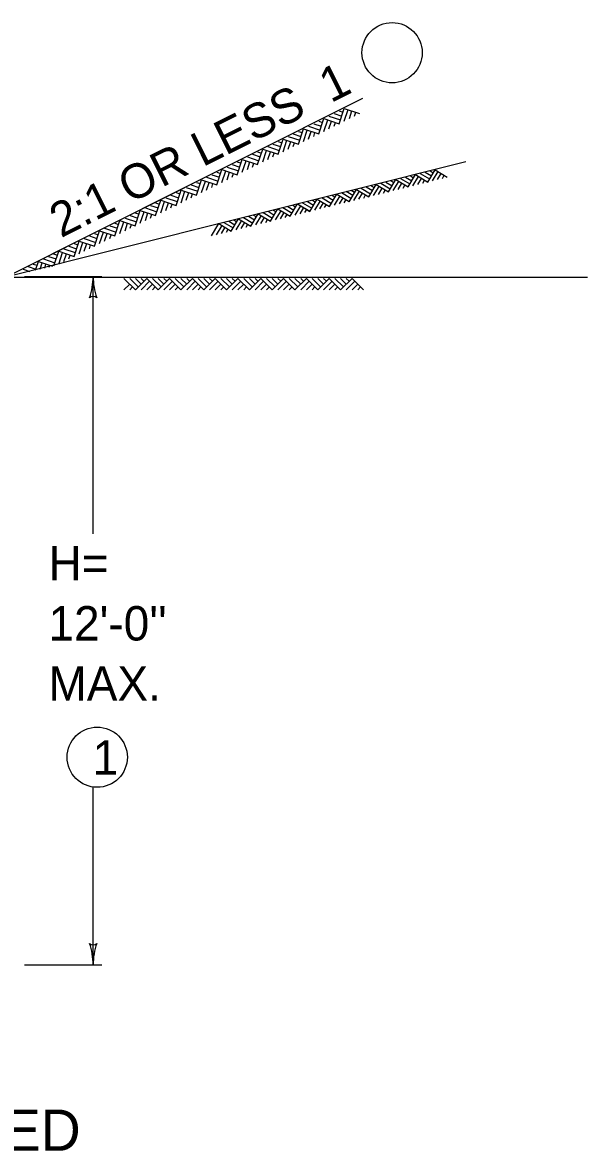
# Model space of a CAD drawing. Extents: x 997.6 to 1037.5, y 998.9 to 1022.9.
# Drawn here: x 1012.14 to 1015.43, y 1007.19 to 1013.75 of the extents above; entities that cross this region are included whole.
import ezdxf

# ---------------------------------------------------------------- set-up
doc = ezdxf.new("R2010")
doc.units = 0
doc.layers.add('Level 1', color=7, linetype='Continuous')

msp = doc.modelspace()

# ---------------------------------------------------------------- linework, layer by layer
at = {"layer": 'Level 1'}
for p, q in [((1012.0503, 1012.2759), (1014.1188, 1013.3102)), ((1013.9812, 1013.1628), (1014.0108, 1013.2518)), ((1014.0108, 1013.2518), (1014.0998, 1013.2221)), ((1013.8625, 1013.1036), (1013.8922, 1013.1924)), ((1013.8922, 1013.1924), (1013.9812, 1013.1628)), ((1013.8922, 1013.1184), (1013.9145, 1013.1851)), ((1013.9218, 1013.2073), (1013.9886, 1013.1851)), ((1013.9515, 1013.2221), (1013.996, 1013.2073)), ((1013.9812, 1013.2369), (1014.0033, 1013.2296)), ((1014.0108, 1013.1777), (1014.033, 1013.2444)), ((1014.0405, 1013.1924), (1014.0553, 1013.2369)), ((1014.0701, 1013.2073), (1014.0775, 1013.2296)), ((1013.7439, 1013.0443), (1013.7736, 1013.1332)), ((1013.7439, 1013.0443), (1013.7736, 1013.1332)), ((1013.7736, 1013.1332), (1013.8625, 1013.1035)), ((1013.7736, 1013.1332), (1013.8625, 1013.1036)), ((1013.7736, 1013.0591), (1013.7958, 1013.1258)), ((1013.7736, 1013.0591), (1013.7958, 1013.1258)), ((1013.8033, 1013.148), (1013.87, 1013.1258)), ((1013.8329, 1013.1628), (1013.8773, 1013.148)), ((1013.8625, 1013.1777), (1013.8848, 1013.1703)), ((1013.9218, 1013.1332), (1013.9367, 1013.1777)), ((1013.9515, 1013.148), (1013.9589, 1013.1703)), ((1013.6253, 1012.985), (1013.6549, 1013.0738)), ((1013.6253, 1013.0591), (1013.6476, 1013.0517)), ((1013.6549, 1013.0738), (1013.7439, 1013.0443)), ((1013.6549, 1012.9998), (1013.6773, 1013.0665)), ((1013.6846, 1013.0887), (1013.7513, 1013.0665)), ((1013.6846, 1013.0146), (1013.6994, 1013.0591)), ((1013.7143, 1013.1035), (1013.7588, 1013.0887)), ((1013.7439, 1013.1183), (1013.7661, 1013.111)), ((1013.8033, 1013.0739), (1013.8181, 1013.1184)), ((1013.8033, 1013.0738), (1013.818, 1013.1183)), ((1013.8328, 1013.0887), (1013.8403, 1013.111)), ((1013.8329, 1013.0888), (1013.8403, 1013.1109)), ((1013.5067, 1012.9257), (1013.5363, 1013.0146)), ((1013.5067, 1012.9257), (1013.5363, 1013.0146)), ((1013.5067, 1012.9998), (1013.5288, 1012.9924)), ((1013.5363, 1013.0146), (1013.6253, 1012.9849)), ((1013.5363, 1013.0146), (1013.6253, 1012.985)), ((1013.5363, 1012.9405), (1013.5585, 1013.0073)), ((1013.5363, 1012.9405), (1013.5586, 1013.0072)), ((1013.566, 1013.0294), (1013.6328, 1013.0072)), ((1013.566, 1012.9553), (1013.5808, 1012.9998)), ((1013.566, 1012.9553), (1013.5808, 1012.9998)), ((1013.5956, 1012.9701), (1013.603, 1012.9924)), ((1013.5957, 1013.0443), (1013.6401, 1013.0294)), ((1013.5957, 1012.9702), (1013.6031, 1012.9923)), ((1013.7143, 1013.0294), (1013.7217, 1013.0517)), ((1012.0503, 1012.2759), (1014.7171, 1012.9426)), ((1013.3584, 1012.9257), (1013.4028, 1012.9108)), ((1013.388, 1012.8664), (1013.4177, 1012.9553)), ((1013.388, 1012.9405), (1013.4103, 1012.9331)), ((1013.4177, 1012.9553), (1013.5067, 1012.9257)), ((1013.4177, 1012.8813), (1013.44, 1012.9479)), ((1013.4473, 1012.9701), (1013.5141, 1012.9479)), ((1013.4473, 1012.896), (1013.4622, 1012.9405)), ((1013.477, 1012.9849), (1013.5215, 1012.9701)), ((1013.477, 1012.9108), (1013.4844, 1012.9331)), ((1013.2398, 1012.8663), (1013.2843, 1012.8515)), ((1013.2694, 1012.8071), (1013.2991, 1012.896)), ((1013.2694, 1012.8071), (1013.2991, 1012.896)), ((1013.2694, 1012.8812), (1013.2916, 1012.8738)), ((1013.2991, 1012.896), (1013.388, 1012.8663)), ((1013.2991, 1012.896), (1013.388, 1012.8664)), ((1013.2991, 1012.8219), (1013.3213, 1012.8887)), ((1013.2991, 1012.8219), (1013.3213, 1012.8886)), ((1013.3288, 1012.9108), (1013.3955, 1012.8886)), ((1013.3288, 1012.8368), (1013.3436, 1012.8813)), ((1013.3288, 1012.8367), (1013.3435, 1012.8812)), ((1013.3583, 1012.8515), (1013.3658, 1012.8738)), ((1013.3584, 1012.8516), (1013.3658, 1012.8738)), ((1014.3814, 1012.7953), (1014.4243, 1012.8667)), ((1014.3957, 1012.8596), (1014.4135, 1012.8488)), ((1014.4243, 1012.8667), (1014.4958, 1012.8238)), ((1014.4528, 1012.8738), (1014.5065, 1012.8417)), ((1014.4815, 1012.881), (1014.5172, 1012.8595)), ((1014.4958, 1012.8238), (1014.5387, 1012.8953)), ((1014.51, 1012.8881), (1014.5279, 1012.8774)), ((1014.5243, 1012.8309), (1014.5565, 1012.8846)), ((1014.5387, 1012.8953), (1014.6101, 1012.8524)), ((1014.5529, 1012.8381), (1014.5743, 1012.8738)), ((1014.5815, 1012.8453), (1014.5922, 1012.8631)), ((1012.0503, 1012.2759), (1013.0968, 1012.7993)), ((1013.0915, 1012.7923), (1013.1583, 1012.77)), ((1013.1212, 1012.8071), (1013.1656, 1012.7923)), ((1013.1508, 1012.7478), (1013.1804, 1012.8367)), ((1013.1508, 1012.8219), (1013.1731, 1012.8145)), ((1013.1804, 1012.8367), (1013.2694, 1012.8071)), ((1013.1804, 1012.7627), (1013.2028, 1012.8293)), ((1013.2101, 1012.8515), (1013.2768, 1012.8293)), ((1013.2101, 1012.7774), (1013.2249, 1012.8219)), ((1013.2398, 1012.7923), (1013.2472, 1012.8145)), ((1014.1384, 1012.7953), (1014.1742, 1012.7738)), ((1014.1528, 1012.7381), (1014.1956, 1012.8095)), ((1014.167, 1012.8024), (1014.1848, 1012.7917)), ((1014.1813, 1012.7453), (1014.2135, 1012.7988)), ((1014.1956, 1012.8095), (1014.2671, 1012.7666)), ((1014.2242, 1012.8167), (1014.2778, 1012.7845)), ((1014.2528, 1012.8238), (1014.2885, 1012.8023)), ((1014.2671, 1012.7666), (1014.31, 1012.8381)), ((1014.2671, 1012.7666), (1014.3099, 1012.8381)), ((1014.2813, 1012.8309), (1014.2993, 1012.8203)), ((1014.2957, 1012.7738), (1014.3278, 1012.8274)), ((1014.2957, 1012.7738), (1014.3278, 1012.8274)), ((1014.3099, 1012.8381), (1014.3814, 1012.7953)), ((1014.31, 1012.8381), (1014.3814, 1012.7953)), ((1014.3242, 1012.7809), (1014.3457, 1012.8167)), ((1014.3243, 1012.7809), (1014.3457, 1012.8167)), ((1014.3385, 1012.8453), (1014.3922, 1012.8131)), ((1014.3528, 1012.7881), (1014.3635, 1012.8059)), ((1014.3528, 1012.7881), (1014.3635, 1012.8059)), ((1014.3671, 1012.8524), (1014.4028, 1012.8309)), ((1014.41, 1012.8024), (1014.4422, 1012.8559)), ((1014.4386, 1012.8095), (1014.46, 1012.8453)), ((1014.4672, 1012.8167), (1014.4778, 1012.8345)), ((1012.9728, 1012.7329), (1013.0396, 1012.7108)), ((1013.0025, 1012.7478), (1013.047, 1012.7329)), ((1013.0322, 1012.6885), (1013.0618, 1012.7774)), ((1013.0322, 1012.6885), (1013.0618, 1012.7774)), ((1013.0322, 1012.7626), (1013.0543, 1012.7553)), ((1013.0618, 1012.7774), (1013.1508, 1012.7478)), ((1013.0618, 1012.7774), (1013.1508, 1012.7478)), ((1013.0618, 1012.7033), (1013.084, 1012.7701)), ((1013.0618, 1012.7033), (1013.0841, 1012.77)), ((1013.0915, 1012.7182), (1013.1063, 1012.7627)), ((1013.0915, 1012.7181), (1013.1063, 1012.7626)), ((1013.1211, 1012.7329), (1013.1285, 1012.7553)), ((1013.1212, 1012.733), (1013.1286, 1012.7552)), ((1013.8823, 1012.7323), (1013.9359, 1012.7001)), ((1013.9109, 1012.7394), (1013.9466, 1012.7179)), ((1013.9252, 1012.6822), (1013.9681, 1012.7537)), ((1013.9394, 1012.7465), (1013.9573, 1012.7358)), ((1013.9538, 1012.6893), (1013.9859, 1012.7429)), ((1013.9681, 1012.7537), (1014.0395, 1012.7108)), ((1013.9823, 1012.6965), (1014.0038, 1012.7323)), ((1014.0498, 1012.7286), (1013.9941, 1012.7619)), ((1014.0598, 1012.7453), (1014.0208, 1012.7686)), ((1014.0384, 1012.7094), (1014.0813, 1012.7809)), ((1014.0703, 1012.7628), (1014.051, 1012.7743)), ((1014.067, 1012.7166), (1014.0992, 1012.7703)), ((1014.0813, 1012.7809), (1014.1528, 1012.7381)), ((1014.0955, 1012.7238), (1014.117, 1012.7595)), ((1014.1098, 1012.7881), (1014.1635, 1012.7559)), ((1014.1242, 1012.7309), (1014.1348, 1012.7488)), ((1014.2099, 1012.7523), (1014.2313, 1012.7881)), ((1014.2385, 1012.7595), (1014.2492, 1012.7773)), ((1012.8543, 1012.6737), (1012.921, 1012.6514)), ((1012.8839, 1012.6885), (1012.9283, 1012.6737)), ((1012.9135, 1012.6293), (1012.9432, 1012.7181)), ((1012.9135, 1012.7033), (1012.9358, 1012.6959)), ((1012.9432, 1012.7181), (1013.0322, 1012.6885)), ((1012.9432, 1012.6441), (1012.9655, 1012.7108)), ((1012.9728, 1012.6588), (1012.9877, 1012.7033)), ((1013.0025, 1012.6737), (1013.0099, 1012.6959)), ((1013.5822, 1012.5965), (1013.625, 1012.6679)), ((1013.5964, 1012.6608), (1013.6143, 1012.6501)), ((1013.625, 1012.6679), (1013.6965, 1012.625)), ((1013.6536, 1012.6751), (1013.7073, 1012.6429)), ((1013.6823, 1012.6823), (1013.7179, 1012.6608)), ((1013.6965, 1012.625), (1013.7393, 1012.6965)), ((1013.6965, 1012.625), (1013.7394, 1012.6965)), ((1013.7108, 1012.6893), (1013.7287, 1012.6787)), ((1013.7251, 1012.6322), (1013.7573, 1012.6858)), ((1013.7251, 1012.6322), (1013.7573, 1012.6858)), ((1013.7393, 1012.6965), (1013.8108, 1012.6536)), ((1013.7394, 1012.6965), (1013.8108, 1012.6537)), ((1013.7536, 1012.6393), (1013.7751, 1012.6751)), ((1013.7537, 1012.6393), (1013.7751, 1012.6751)), ((1013.7679, 1012.7036), (1013.8216, 1012.6715)), ((1013.7823, 1012.6464), (1013.7929, 1012.6643)), ((1013.7823, 1012.6465), (1013.7929, 1012.6643)), ((1013.7965, 1012.7108), (1013.8323, 1012.6893)), ((1013.8108, 1012.6536), (1013.8537, 1012.7251)), ((1013.8251, 1012.7179), (1013.8429, 1012.7073)), ((1013.8394, 1012.6608), (1013.8716, 1012.7143)), ((1013.8537, 1012.7251), (1013.9252, 1012.6822)), ((1013.868, 1012.6679), (1013.8894, 1012.7036)), ((1013.8966, 1012.6751), (1013.9073, 1012.6929)), ((1014.0109, 1012.7036), (1014.0217, 1012.7215)), ((1012.6763, 1012.5106), (1012.706, 1012.5996)), ((1012.706, 1012.5996), (1012.7949, 1012.5699)), ((1012.7357, 1012.6144), (1012.8023, 1012.5922)), ((1012.7653, 1012.6293), (1012.8098, 1012.6144)), ((1012.7949, 1012.5699), (1012.8246, 1012.6588)), ((1012.7949, 1012.6441), (1012.8172, 1012.6366)), ((1012.8246, 1012.6588), (1012.9135, 1012.6293)), ((1012.8246, 1012.5848), (1012.8468, 1012.6514)), ((1012.8543, 1012.5996), (1012.8691, 1012.6441)), ((1012.8839, 1012.6144), (1012.8913, 1012.6366)), ((1013.3392, 1012.5965), (1013.3749, 1012.575)), ((1013.3535, 1012.5393), (1013.3963, 1012.6108)), ((1013.3678, 1012.6037), (1013.3856, 1012.5929)), ((1013.3821, 1012.5465), (1013.4143, 1012.6)), ((1013.3963, 1012.6108), (1013.4678, 1012.5678)), ((1013.4249, 1012.6179), (1013.4786, 1012.5858)), ((1013.4536, 1012.6251), (1013.4893, 1012.6036)), ((1013.4678, 1012.5678), (1013.5107, 1012.6393)), ((1013.4678, 1012.5678), (1013.5108, 1012.6393)), ((1013.4821, 1012.6322), (1013.5, 1012.6215)), ((1013.4964, 1012.575), (1013.5286, 1012.6287)), ((1013.4964, 1012.575), (1013.5286, 1012.6287)), ((1013.5107, 1012.6393), (1013.5822, 1012.5965)), ((1013.5108, 1012.6393), (1013.5822, 1012.5965)), ((1013.5249, 1012.5822), (1013.5464, 1012.6179)), ((1013.525, 1012.5822), (1013.5464, 1012.6179)), ((1013.5393, 1012.6465), (1013.5929, 1012.6143)), ((1013.5536, 1012.5893), (1013.5643, 1012.6072)), ((1013.5536, 1012.5893), (1013.5643, 1012.6072)), ((1013.5678, 1012.6537), (1013.6036, 1012.6322)), ((1013.6108, 1012.6037), (1013.6429, 1012.6572)), ((1013.6393, 1012.6108), (1013.6608, 1012.6465)), ((1013.6679, 1012.6179), (1013.6786, 1012.6358)), ((1012.5578, 1012.4513), (1012.5874, 1012.5402)), ((1012.5874, 1012.5402), (1012.6763, 1012.5106)), ((1012.5874, 1012.4661), (1012.6097, 1012.5328)), ((1012.6171, 1012.5551), (1012.6838, 1012.5328)), ((1012.6467, 1012.5699), (1012.6912, 1012.5551)), ((1012.6763, 1012.5848), (1012.6986, 1012.5773)), ((1012.706, 1012.5254), (1012.7283, 1012.5921)), ((1012.7356, 1012.5402), (1012.7504, 1012.5848)), ((1012.7653, 1012.5551), (1012.7727, 1012.5773)), ((1013.2392, 1012.5107), (1013.282, 1012.5822)), ((1013.2678, 1012.5178), (1013.2999, 1012.5715)), ((1013.282, 1012.5822), (1013.3535, 1012.5393)), ((1013.2963, 1012.525), (1013.3178, 1012.5608)), ((1013.3106, 1012.5893), (1013.3643, 1012.5572)), ((1013.3249, 1012.5322), (1013.3356, 1012.55)), ((1013.4107, 1012.5536), (1013.4321, 1012.5893)), ((1013.4393, 1012.5608), (1013.4499, 1012.5786)), ((1012.4391, 1012.392), (1012.4688, 1012.481)), ((1012.4392, 1012.4662), (1012.4614, 1012.4587)), ((1012.4688, 1012.481), (1012.5578, 1012.4513)), ((1012.4688, 1012.4068), (1012.491, 1012.4735)), ((1012.4984, 1012.4217), (1012.5133, 1012.4662)), ((1012.4985, 1012.4958), (1012.5652, 1012.4735)), ((1012.5281, 1012.5106), (1012.5726, 1012.4958)), ((1012.5578, 1012.5254), (1012.58, 1012.518)), ((1012.617, 1012.4809), (1012.6318, 1012.5254)), ((1012.6467, 1012.4958), (1012.6541, 1012.518)), ((1012.3205, 1012.4068), (1012.3428, 1012.3993)), ((1012.3217, 1012.3363), (1012.3502, 1012.4217)), ((1012.3502, 1012.4217), (1012.4391, 1012.392)), ((1012.3502, 1012.3475), (1012.3724, 1012.4142)), ((1012.3798, 1012.4365), (1012.4465, 1012.4143)), ((1012.3798, 1012.3623), (1012.3946, 1012.4068)), ((1012.4094, 1012.3772), (1012.4168, 1012.3994)), ((1012.4095, 1012.4513), (1012.454, 1012.4365)), ((1012.5281, 1012.4365), (1012.5355, 1012.4587)), ((1012.1723, 1012.3327), (1012.2168, 1012.3178)), ((1012.2019, 1012.3475), (1012.2242, 1012.3401)), ((1012.2149, 1012.3125), (1012.2316, 1012.3623)), ((1012.2316, 1012.3623), (1012.3144, 1012.3347)), ((1012.2417, 1012.3185), (1012.2538, 1012.3549)), ((1012.2613, 1012.3772), (1012.3279, 1012.355)), ((1012.2683, 1012.3244), (1012.276, 1012.3475)), ((1012.2908, 1012.392), (1012.3353, 1012.3772)), ((1012.295, 1012.3303), (1012.2983, 1012.3402)), ((1012.0516, 1012.2713), (1015.425, 1012.2713)), ((1012.1427, 1012.3178), (1012.1811, 1012.305)), ((1012.1503, 1012.2759), (1012.6003, 1012.2759)), ((1012.5503, 1010.7798), (1012.5503, 1012.2759)), ((1012.7295, 1012.2642), (1012.7958, 1012.1979)), ((1012.7295, 1012.1979), (1012.7627, 1012.2311)), ((1012.7627, 1012.2642), (1012.8124, 1012.2145)), ((1012.7627, 1012.1979), (1012.7793, 1012.2145)), ((1012.7958, 1012.1979), (1012.8622, 1012.2642)), ((1012.7958, 1012.2642), (1012.829, 1012.231)), ((1012.829, 1012.2642), (1012.8456, 1012.2477)), ((1012.829, 1012.1979), (1012.8787, 1012.2477)), ((1012.8621, 1012.1979), (1012.8953, 1012.2311)), ((1012.8622, 1012.2642), (1012.9285, 1012.1979)), ((1012.8953, 1012.2642), (1012.945, 1012.2145)), ((1012.8953, 1012.1979), (1012.9118, 1012.2145)), ((1012.9285, 1012.1979), (1012.9948, 1012.2642)), ((1012.9285, 1012.2642), (1012.9616, 1012.231)), ((1012.9616, 1012.2642), (1012.9782, 1012.2477)), ((1012.9616, 1012.1979), (1013.0113, 1012.2477)), ((1012.9947, 1012.1979), (1013.0278, 1012.2311)), ((1012.9948, 1012.2642), (1013.061, 1012.1979)), ((1013.0278, 1012.1979), (1013.0445, 1012.2145)), ((1013.0279, 1012.2642), (1013.0777, 1012.2145)), ((1013.061, 1012.1979), (1013.1273, 1012.2642)), ((1013.061, 1012.2642), (1013.0942, 1012.231)), ((1013.0942, 1012.2642), (1013.1108, 1012.2477)), ((1013.0942, 1012.1979), (1013.1439, 1012.2477)), ((1013.1273, 1012.2642), (1013.1937, 1012.1979)), ((1013.1273, 1012.1979), (1013.1605, 1012.2311)), ((1013.1605, 1012.2642), (1013.2103, 1012.2145)), ((1013.1605, 1012.1979), (1013.1771, 1012.2145)), ((1013.1937, 1012.1979), (1013.26, 1012.2642)), ((1013.1937, 1012.2642), (1013.2268, 1012.231)), ((1013.2268, 1012.2642), (1013.2434, 1012.2477)), ((1013.2268, 1012.1979), (1013.2766, 1012.2477)), ((1013.2599, 1012.1979), (1013.2931, 1012.2311)), ((1013.26, 1012.2642), (1013.3263, 1012.1979)), ((1013.2931, 1012.1979), (1013.3097, 1012.2145)), ((1013.2932, 1012.2642), (1013.3428, 1012.2145)), ((1013.3263, 1012.1979), (1013.3926, 1012.2642)), ((1013.3263, 1012.2642), (1013.3594, 1012.231)), ((1013.3594, 1012.2642), (1013.376, 1012.2477)), ((1013.3594, 1012.1979), (1013.4092, 1012.2477)), ((1013.3926, 1012.2642), (1013.4589, 1012.1979)), ((1013.3926, 1012.1979), (1013.4258, 1012.2311)), ((1013.4258, 1012.2642), (1013.4755, 1012.2145)), ((1013.4258, 1012.1979), (1013.4423, 1012.2145)), ((1013.4589, 1012.1979), (1013.5253, 1012.2642)), ((1013.4589, 1012.2642), (1013.4921, 1012.231)), ((1013.4921, 1012.2642), (1013.5086, 1012.2477)), ((1013.4921, 1012.1979), (1013.5418, 1012.2477)), ((1013.5252, 1012.1979), (1013.5583, 1012.2311)), ((1013.5253, 1012.2642), (1013.5915, 1012.1979)), ((1013.5583, 1012.1979), (1013.5749, 1012.2145)), ((1013.5584, 1012.2642), (1013.6081, 1012.2145)), ((1013.5915, 1012.1979), (1013.6578, 1012.2642)), ((1013.5915, 1012.2642), (1013.6247, 1012.231)), ((1013.6247, 1012.2642), (1013.6413, 1012.2477)), ((1013.6247, 1012.1979), (1013.6744, 1012.2477)), ((1013.6578, 1012.2642), (1013.7241, 1012.1979)), ((1013.6578, 1012.1979), (1013.6909, 1012.2311)), ((1013.6909, 1012.1979), (1013.7076, 1012.2145)), ((1013.691, 1012.2642), (1013.7408, 1012.2145)), ((1013.7241, 1012.1979), (1013.7904, 1012.2642)), ((1013.7241, 1012.2642), (1013.7573, 1012.231)), ((1013.7573, 1012.2642), (1013.7738, 1012.2477)), ((1013.7573, 1012.1979), (1013.807, 1012.2477)), ((1013.7904, 1012.2642), (1013.8568, 1012.1979)), ((1013.7904, 1012.1979), (1013.8236, 1012.2311)), ((1013.8236, 1012.2642), (1013.8733, 1012.2145)), ((1013.8236, 1012.1979), (1013.8401, 1012.2145)), ((1013.8568, 1012.1979), (1013.9231, 1012.2642)), ((1013.8568, 1012.2642), (1013.8899, 1012.231)), ((1013.8899, 1012.2642), (1013.9064, 1012.2477)), ((1013.8899, 1012.1979), (1013.9396, 1012.2477)), ((1013.923, 1012.1979), (1013.9562, 1012.2311)), ((1013.9231, 1012.2642), (1013.9893, 1012.1979)), ((1013.9562, 1012.1979), (1013.9728, 1012.2145)), ((1013.9563, 1012.2642), (1014.006, 1012.2145)), ((1013.9893, 1012.1979), (1014.0557, 1012.2642)), ((1013.9893, 1012.2642), (1014.0225, 1012.231)), ((1014.0225, 1012.2642), (1014.0391, 1012.2477)), ((1014.0225, 1012.1979), (1014.0723, 1012.2477)), ((1014.0557, 1012.2642), (1014.122, 1012.1979)), ((1014.0557, 1012.1979), (1014.0888, 1012.2311)), ((1014.0888, 1012.1979), (1014.1053, 1012.2145)), ((1012.5503, 1008.2763), (1012.5503, 1009.3095)), ((1012.1503, 1008.2763), (1012.6003, 1008.2763))]:
    msp.add_line(p, q, dxfattribs=at)
for centre in [(1014.2888, 1013.5752), (1012.5741, 1009.4828)]:
    msp.add_circle(centre, 0.175, dxfattribs=at)
for centre, radius, start, end in [((1012.1593, 1012.2759), 0.3909, 341.34716, 359.99389), ((1012.9412, 1012.2759), 0.3909, 179.98778, 180), ((1012.9412, 1012.2759), 0.3909, 180, 198.66878), ((1012.5502, 1012.1273), 0.0313, 48.7746, 130.89129), ((1012.5503, 1008.425), 0.0313, 228.7746, 310.89129), ((1012.1593, 1008.2763), 0.3909, 0, 18.66878), ((1012.9412, 1008.2763), 0.3909, 161.34716, 179.99389), ((1012.1593, 1008.2763), 0.3909, 359.98778, 0)]:
    msp.add_arc(centre, radius, start, end, dxfattribs=at)

# ---------------------------------------------------------------- texts
msp.add_text('2:1 OR LESS  1', height=0.2, rotation=26.56323, dxfattribs=at).set_placement((1012.363, 1012.4972))
for s, height, p in [('H=', 0.2, (1012.2903, 1010.5105)), ("12'-0''", 0.2, (1012.2903, 1010.1605)), ('MAX.', 0.2, (1012.2903, 1009.8105)), ('1', 0.2, (1012.5472, 1009.3808)), ('FRONT FACE STEPPED', 0.24, (1008.84, 1007.1962))]:
    msp.add_text(s, height=height, dxfattribs=at).set_placement(p)

doc.saveas('drawing.dxf')
